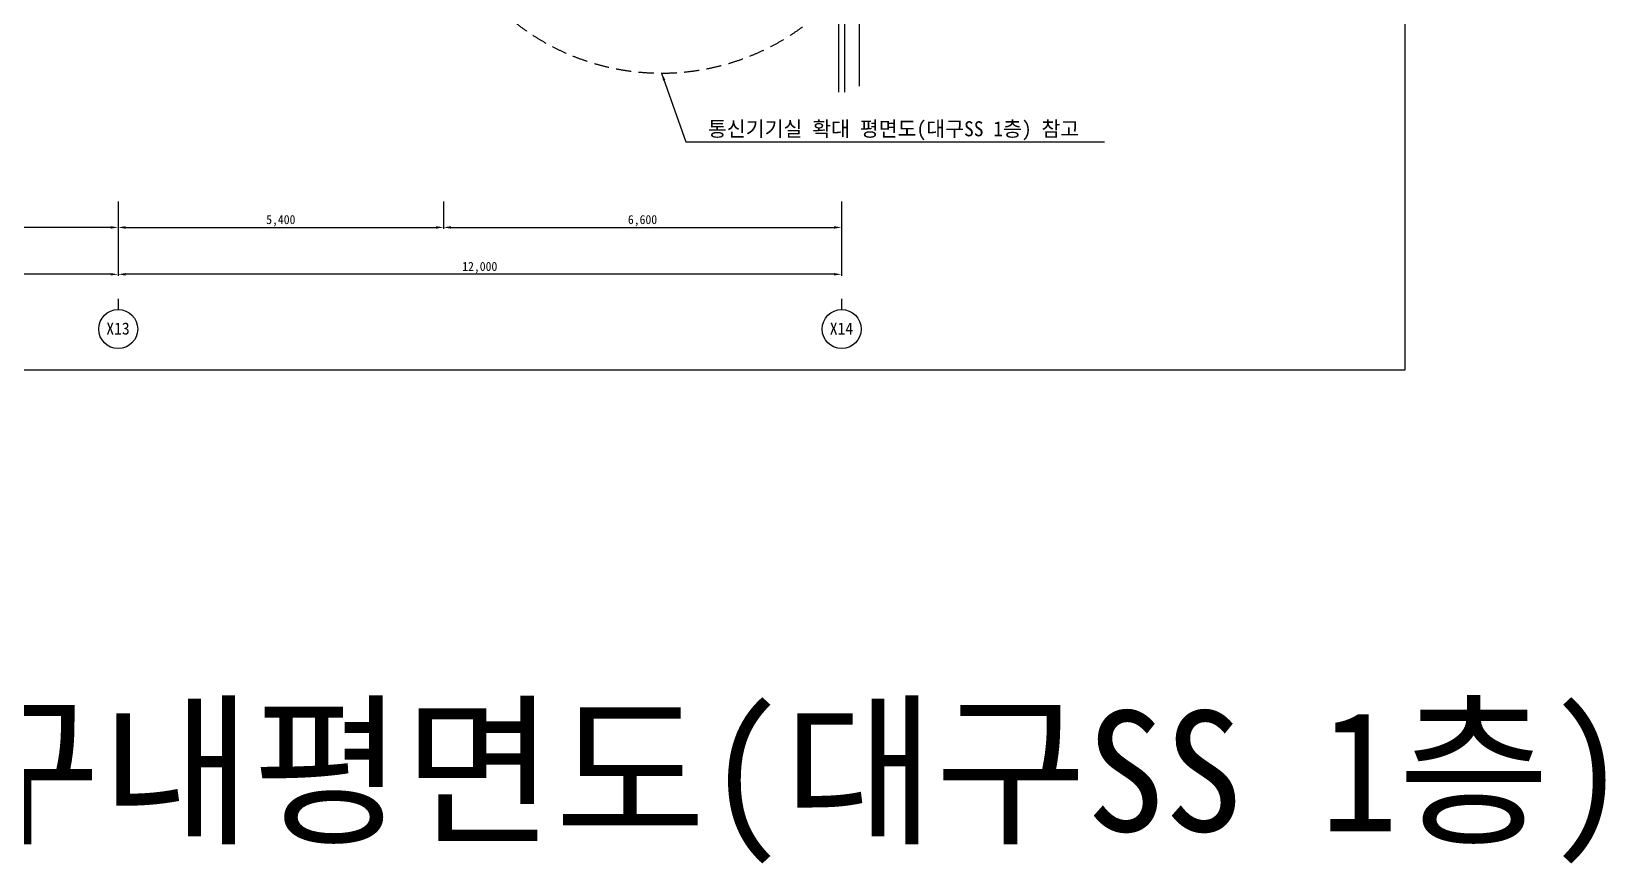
# Model space of a CAD drawing. Header units: millimetres. Extents: x -3836 to 39287, y 33494 to 72930.
# Drawn here: x 13178 to 39287, y 33494 to 47295 of the extents above; entities that cross this region are included whole.
import ezdxf
from ezdxf.enums import TextEntityAlignment as Align

# ---------------------------------------------------------------- set-up
doc = ezdxf.new("R2010")
doc.units = ezdxf.units.MM
doc.linetypes.add('HIDDEN', pattern=[0.375, 0.25, -0.125])
doc.layers.add('TX-PAPR', color=2, linetype='Continuous', plot=False)
for name, color, linetype in [('TZ-BASE', 253, 'Continuous'), ('TZ-DIMS', 1, 'Continuous'), ('TZ-LEAL', 1, 'Continuous'), ('TZ-LEAT', 3, 'Continuous'), ('TZ-TEXT', 3, 'Continuous')]:
    doc.layers.add(name, color=color, linetype=linetype)
doc.styles.get("Standard").update_dxf_attribs({"font": 'GulimChe.ttf'})
doc.dimstyles.new('D50', dxfattribs={"dimscale": 50, "dimtxt": 3, "dimasz": 2.5, "dimexe": 0.5, "dimexo": 0.5, "dimgap": 0.5, "dimtad": 1, "dimdec": 0, "dimzin": 1, "dimdsep": 46, "dimlunit": 6, "dimtxsty": 'Standard', "dimcen": 1, "dimclrd": 1, "dimclre": 1, "dimclrt": 3, "dimadec": 0, "dimazin": 0, "dimtfac": 1, "dimtdec": 0, "dimtix": 1, "dimtmove": 2, "dimatfit": 3, "dimfxl": 0, "dimtvp": 2, "dimlwd": -1, "dimlwe": -1, "dimarcsym": 0})

# ---------------------------------------------------------------- blocks, each defined once
blk = doc.blocks.new('*D1905')
at = {"layer": 'DEFPOINTS', "color": 0, "ltscale": 0.1}
for p in [(14614, 44500), (26614, 44406), (14614, 43267)]:
    blk.add_point(p, dxfattribs=at)
at = {"layer": 'TZ-DIMS', "color": 1, "ltscale": 0.1}
for p, q in [((14614, 44475), (14614, 43242)), ((26614, 44381), (26614, 43242)), ((26489, 43267), (14739, 43267))]:
    blk.add_line(p, q, dxfattribs=at)
for points in [[(14739, 43288), (14739, 43247), (14614, 43267)], [(26489, 43288), (26489, 43247), (26614, 43267)]]:
    blk.add_solid(points, dxfattribs=at)
at = {"layer": 'TZ-DIMS', "color": 3, "ltscale": 0.1, "insert": (20614, 43379), "char_height": 150, "attachment_point": 5, "rotation": 0}
blk.add_mtext('12,000', dxfattribs=at)
blk = doc.blocks.new('*D1916')
at = {"layer": 'DEFPOINTS', "color": 0, "ltscale": 0.1}
for p in [(14614, 44500), (20014, 44500), (20014, 44045)]:
    blk.add_point(p, dxfattribs=at)
at = {"layer": 'TZ-DIMS', "color": 1, "ltscale": 0.1}
for p, q in [((14614, 44475), (14614, 44020)), ((20014, 44475), (20014, 44020)), ((14739, 44045), (19889, 44045))]:
    blk.add_line(p, q, dxfattribs=at)
for points in [[(14739, 44066), (14739, 44024), (14614, 44045)], [(19889, 44066), (19889, 44024), (20014, 44045)]]:
    blk.add_solid(points, dxfattribs=at)
at = {"layer": 'TZ-DIMS', "color": 3, "ltscale": 0.1, "insert": (17314, 44156), "char_height": 150, "attachment_point": 5}
blk.add_mtext('5,400', dxfattribs=at)
blk = doc.blocks.new('*D1917')
at = {"layer": 'DEFPOINTS', "color": 0, "ltscale": 0.1}
for p in [(20014, 44500), (26614, 44500), (26614, 44045)]:
    blk.add_point(p, dxfattribs=at)
at = {"layer": 'TZ-DIMS', "color": 1, "ltscale": 0.1}
for p, q in [((20014, 44475), (20014, 44020)), ((26614, 44475), (26614, 44020)), ((20139, 44045), (26489, 44045))]:
    blk.add_line(p, q, dxfattribs=at)
for points in [[(20139, 44066), (20139, 44024), (20014, 44045)], [(26489, 44066), (26489, 44024), (26614, 44045)]]:
    blk.add_solid(points, dxfattribs=at)
at = {"layer": 'TZ-DIMS', "color": 3, "ltscale": 0.1, "insert": (23314, 44156), "char_height": 150, "attachment_point": 5}
blk.add_mtext('6,600', dxfattribs=at)
blk = doc.blocks.new('*D1920')
at = {"layer": 'DEFPOINTS', "color": 0, "ltscale": 0.1}
for p in [(7614, 44500), (14614, 44500), (7614, 44045)]:
    blk.add_point(p, dxfattribs=at)
at = {"layer": 'TZ-DIMS', "color": 1, "ltscale": 0.1}
for p, q in [((7614, 44475), (7614, 44020)), ((14614, 44475), (14614, 44020)), ((14489, 44045), (7739, 44045))]:
    blk.add_line(p, q, dxfattribs=at)
for points in [[(7739, 44066), (7739, 44024), (7614, 44045)], [(14489, 44066), (14489, 44024), (14614, 44045)]]:
    blk.add_solid(points, dxfattribs=at)
at = {"layer": 'TZ-DIMS', "color": 3, "ltscale": 0.1, "insert": (11114, 44156), "char_height": 150, "attachment_point": 5, "rotation": 0}
blk.add_mtext('7,000', dxfattribs=at)
blk = doc.blocks.new('*D1922')
at = {"layer": 'DEFPOINTS', "color": 0, "ltscale": 0.1}
for p in [(614, 44500), (14614, 44500), (614, 43267)]:
    blk.add_point(p, dxfattribs=at)
at = {"layer": 'TZ-DIMS', "color": 1, "ltscale": 0.1}
for p, q in [((614, 44475), (614, 43242)), ((14614, 44475), (14614, 43242)), ((14489, 43267), (739, 43267))]:
    blk.add_line(p, q, dxfattribs=at)
for points in [[(739, 43288), (739, 43247), (614, 43267)], [(14489, 43288), (14489, 43247), (14614, 43267)]]:
    blk.add_solid(points, dxfattribs=at)
at = {"layer": 'TZ-DIMS', "color": 3, "ltscale": 0.1, "insert": (7614, 43379), "char_height": 150, "attachment_point": 5, "rotation": 0}
blk.add_mtext('14,000', dxfattribs=at)

msp = doc.modelspace()

# ---------------------------------------------------------------- linework, layer by layer
at = {"layer": 'TX-PAPR'}
msp.add_lwpolyline([(-3835.8, 41684.2), (35964.2, 41684.2), (35964.2, 67484.2), (-3835.8, 67484.2)], close=True, dxfattribs=at)
at = {"layer": 'TZ-BASE'}
for p, q in [((26563.5, 48056.1), (26563.5, 46289.4)), ((26663.5, 48056.1), (26663.5, 46289.4)), ((26913.5, 46389.4), (26913.5, 48139.4))]:
    msp.add_line(p, q, dxfattribs=at)
at = {"layer": 'TZ-LEAL', "ltscale": 0.1}
for p, q in [((14613.5, 42862.1), (14613.5, 42682.3)), ((26613.5, 42862.1), (26613.5, 42682.3))]:
    msp.add_line(p, q, dxfattribs=at)
for centre in [(14616.7, 42358.8), (26616.7, 42358.8)]:
    msp.add_circle(centre, 323.5, dxfattribs=at)
at = {"layer": 'TZ-LEAT', "linetype": 'HIDDEN', "ltscale": 1000}
msp.add_lwpolyline([(23631.2, 54485.9, 1), (23631.2, 46604.3, 0.4142136), (27572, 50545.1, 0.4142136), (23631.2, 54485.9, 11.9473788)], format="xyb", dxfattribs=at)

# ---------------------------------------------------------------- texts
at = {"layer": 'TZ-LEAT', "ltscale": 0.1}
for s, p in [('X13', (14613.4, 42367.9)), ('X14', (26613.4, 42367.9))]:
    msp.add_text(s, height=200, dxfattribs=at).set_placement(p, align=Align.MIDDLE_CENTER)
at = {"layer": 'TZ-LEAT', "insert": (24397.9, 45489.4), "char_height": 250, "attachment_point": 7}
msp.add_mtext('통신기기실 확대 평면도(대구SS 1층) 참고', dxfattribs=at)
at = {"layer": 'TZ-TEXT'}
msp.add_text('통신기기실 구내평면도(대구SS 1층)', height=2000, dxfattribs=at).set_placement((18814.5, 35027.4), align=Align.MIDDLE_CENTER)

# ---------------------------------------------------------------- dimensions: what is measured, and where the dimension line sits
at = {"layer": 'TZ-DIMS', "ltscale": 0.1}
for base, p1, p2, picture, middle in [((613.5, 43267.5), (14613.5, 44499.7), (613.5, 44499.7), '*D1922', (7613.5, 43378.6)), ((7613.5, 44044.9), (14613.5, 44499.7), (7613.5, 44499.7), '*D1920', (11113.5, 44156)), ((14613.5, 43267.5), (26613.5, 44405.8), (14613.5, 44499.7), '*D1905', (20613.5, 43378.6))]:
    dim = msp.add_linear_dim(base=base, p1=p1, p2=p2, angle=180, dimstyle='D50', dxfattribs=at)
    dim.commit()
    dim.dimension.update_dxf_attribs({"geometry": picture, "text_midpoint": middle})
for base, p1, p2, picture, middle in [((20013.5, 44044.9), (14613.5, 44499.7), (20013.5, 44499.7), '*D1916', (17313.5, 44156.1)), ((26613.5, 44044.9), (20013.5, 44499.7), (26613.5, 44499.7), '*D1917', (23313.5, 44156))]:
    dim = msp.add_linear_dim(base=base, p1=p1, p2=p2, dimstyle='D50', dxfattribs=at)
    dim.commit()
    dim.dimension.update_dxf_attribs({"geometry": picture, "text_midpoint": middle})

# ---------------------------------------------------------------- leaders
at = {"layer": 'TZ-LEAL', "annotation_type": 0, "has_hookline": 1, "hookline_direction": 0, "text_width": 6576.5}
msp.add_leader([(23631.2, 46604.3), (24029.7, 45464.4), (24372.9, 45464.4)], dimstyle='D50', dxfattribs=at)

doc.saveas('drawing.dxf')
